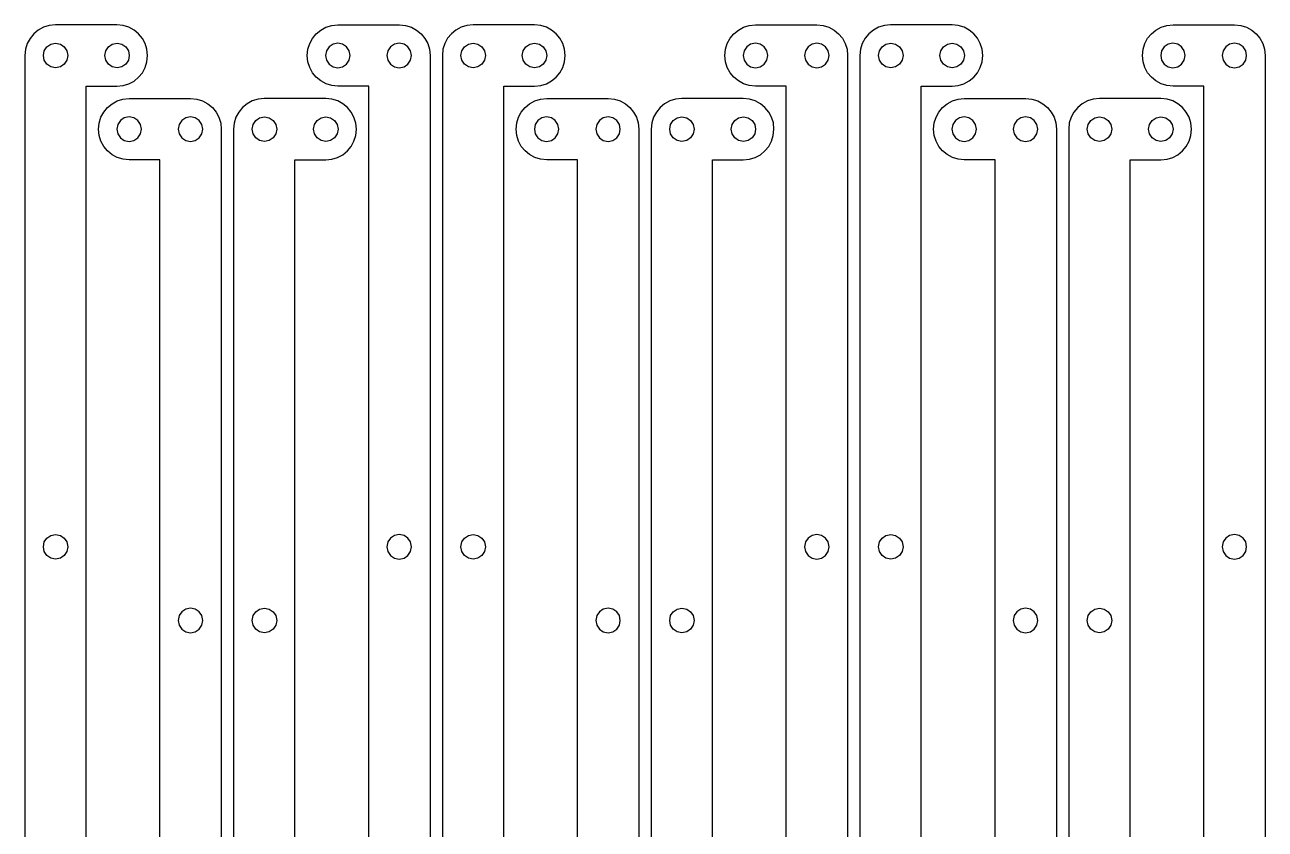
# Model space of a CAD drawing. Extents: x -1 to 936, y 295 to 752.
# Drawn here: x 530.2 to 732.2, y 620.8 to 751.8 of the extents above; entities that cross this region are included whole.
import ezdxf

# ---------------------------------------------------------------- set-up
doc = ezdxf.new("R2010")
doc.units = 0

msp = doc.modelspace()

# ---------------------------------------------------------------- linework, layer by layer
for p, q in [((533.209156, 751.441281), (532.359684, 750.98134)), ((534.148863, 751.73177), (533.209156, 751.441281)), ((535.159, 751.833), (534.148863, 751.73177)), ((545.159, 751.833), (535.159, 751.833)), ((546.169137, 751.73177), (545.159, 751.833)), ((547.108844, 751.441281), (546.169137, 751.73177)), ((547.958316, 750.98134), (547.108844, 751.441281)), ((578.358684, 750.981393), (579.208156, 751.441297)), ((579.208156, 751.441297), (580.147863, 751.731771)), ((580.147863, 751.731771), (581.158, 751.833)), ((581.158, 751.833), (591.158, 751.833)), ((591.158, 751.833), (592.168137, 751.73177)), ((592.168137, 751.73177), (593.107844, 751.441281)), ((593.107844, 751.441281), (593.957316, 750.98134)), ((601.208156, 751.444141), (600.358684, 750.984076)), ((602.147863, 751.734729), (601.208156, 751.444141)), ((603.158, 751.836), (602.147863, 751.734729)), ((613.158, 751.836), (603.158, 751.836)), ((614.168137, 751.73477), (613.158, 751.836)), ((615.107844, 751.444281), (614.168137, 751.73477)), ((615.957316, 750.98434), (615.107844, 751.444281)), ((646.357684, 750.98434), (647.207156, 751.444281)), ((647.207156, 751.444281), (648.146863, 751.73477)), ((648.146863, 751.73477), (649.157, 751.836)), ((649.157, 751.836), (659.157, 751.836)), ((659.157, 751.836), (660.167137, 751.73477)), ((660.167137, 751.73477), (661.106844, 751.444281)), ((661.106844, 751.444281), (661.956316, 750.98434)), ((669.207156, 751.444281), (668.357684, 750.98434)), ((670.146863, 751.73477), (669.207156, 751.444281)), ((671.157, 751.836), (670.146863, 751.73477)), ((681.157, 751.836), (671.157, 751.836)), ((682.167137, 751.73477), (681.157, 751.836)), ((683.106844, 751.444281), (682.167137, 751.73477)), ((683.956316, 750.98434), (683.106844, 751.444281)), ((714.356684, 750.984393), (715.206156, 751.444297)), ((715.206156, 751.444297), (716.145863, 751.734771)), ((716.145863, 751.734771), (717.156, 751.836)), ((717.156, 751.836), (727.156, 751.836)), ((727.156, 751.836), (728.166137, 751.73477)), ((728.166137, 751.73477), (729.105844, 751.444281)), ((729.105844, 751.444281), (729.955316, 750.98434)), ((531.01066, 749.632316), (530.550719, 748.782844)), ((531.62025, 750.37175), (531.01066, 749.632316)), ((532.359684, 750.98134), (531.62025, 750.37175)), ((548.69775, 750.37175), (547.958316, 750.98134)), ((549.30734, 749.632316), (548.69775, 750.37175)), ((549.767281, 748.782844), (549.30734, 749.632316)), ((576.549719, 748.783266), (577.00966, 749.632561)), ((577.00966, 749.632561), (577.61925, 750.371875)), ((577.61925, 750.371875), (578.358684, 750.981393)), ((593.957316, 750.98134), (594.69675, 750.37175)), ((594.69675, 750.37175), (595.30634, 749.632316)), ((595.30634, 749.632316), (595.766281, 748.782844)), ((599.00966, 749.634877), (598.549719, 748.785422)), ((599.61925, 750.374375), (599.00966, 749.634877)), ((600.358684, 750.984076), (599.61925, 750.374375)), ((616.69675, 750.37475), (615.957316, 750.98434)), ((617.30634, 749.635316), (616.69675, 750.37475)), ((617.766281, 748.785844), (617.30634, 749.635316)), ((644.548719, 748.785844), (645.00866, 749.635316)), ((645.00866, 749.635316), (645.61825, 750.37475)), ((645.61825, 750.37475), (646.357684, 750.98434)), ((661.956316, 750.98434), (662.69575, 750.37475)), ((662.69575, 750.37475), (663.30534, 749.635316)), ((663.30534, 749.635316), (663.765281, 748.785844)), ((667.00866, 749.635316), (666.548719, 748.785844)), ((667.61825, 750.37475), (667.00866, 749.635316)), ((668.357684, 750.98434), (667.61825, 750.37475)), ((684.69575, 750.37475), (683.956316, 750.98434)), ((685.30534, 749.635316), (684.69575, 750.37475)), ((685.765281, 748.785844), (685.30534, 749.635316)), ((712.547719, 748.786266), (713.00766, 749.635561)), ((713.00766, 749.635561), (713.61725, 750.374875)), ((713.61725, 750.374875), (714.356684, 750.984393)), ((729.955316, 750.98434), (730.69475, 750.37475)), ((730.69475, 750.37475), (731.30434, 749.635316)), ((731.30434, 749.635316), (731.764281, 748.785844)), ((530.26023, 747.843137), (530.159, 746.833)), ((530.550719, 748.782844), (530.26023, 747.843137)), ((533.177, 746.833), (533.33425, 747.61125)), ((533.33425, 747.61125), (533.763, 748.247)), ((533.763, 748.247), (534.39875, 748.67575)), ((534.39875, 748.67575), (535.177, 748.833)), ((535.177, 748.833), (535.955672, 748.675891)), ((535.955672, 748.675891), (536.591375, 748.247375)), ((536.591375, 748.247375), (537.019891, 747.611672)), ((537.019891, 747.611672), (537.177, 746.833)), ((543.178, 746.833), (543.335109, 747.61125)), ((543.335109, 747.61125), (543.763625, 748.247)), ((543.763625, 748.247), (544.399328, 748.67575)), ((544.399328, 748.67575), (545.178, 748.833)), ((545.178, 748.833), (545.956094, 748.675891)), ((545.956094, 748.675891), (546.5915, 748.247375)), ((546.5915, 748.247375), (547.019906, 747.611672)), ((547.019906, 747.611672), (547.177, 746.833)), ((550.05777, 747.843137), (549.767281, 748.782844)), ((550.159, 746.833), (550.05777, 747.843137)), ((576.158, 746.834), (576.25923, 747.843807)), ((576.25923, 747.843807), (576.549719, 748.783266)), ((579.297109, 747.61225), (579.14, 746.834)), ((579.725625, 748.248), (579.297109, 747.61225)), ((580.361328, 748.67675), (579.725625, 748.248)), ((581.14, 748.834), (580.361328, 748.67675)), ((581.91825, 748.676328), (581.14, 748.834)), ((582.554, 748.247625), (581.91825, 748.676328)), ((582.98275, 747.612109), (582.554, 748.247625)), ((583.14, 746.834), (582.98275, 747.612109)), ((589.29725, 747.612094), (589.14, 746.834)), ((589.726, 748.2475), (589.29725, 747.612094)), ((590.36175, 748.675906), (589.726, 748.2475)), ((591.14, 748.833), (590.36175, 748.675906)), ((591.918672, 748.675906), (591.14, 748.833)), ((592.554375, 748.2475), (591.918672, 748.675906)), ((592.982891, 747.612094), (592.554375, 748.2475)), ((593.14, 746.834), (592.982891, 747.612094)), ((595.766281, 748.782844), (596.05677, 747.843137)), ((596.05677, 747.843137), (596.158, 746.833)), ((598.25923, 747.84585), (598.158, 746.836)), ((598.549719, 748.785422), (598.25923, 747.84585)), ((601.176, 746.836), (601.33325, 747.614094)), ((601.33325, 747.614094), (601.762, 748.2495)), ((601.762, 748.2495), (602.39775, 748.677906)), ((602.39775, 748.677906), (603.176, 748.835)), ((603.176, 748.835), (603.954672, 748.678047)), ((603.954672, 748.678047), (604.590375, 748.249875)), ((604.590375, 748.249875), (605.018891, 747.614516)), ((605.018891, 747.614516), (605.176, 746.836)), ((611.177, 746.836), (611.334109, 747.614109)), ((611.334109, 747.614109), (611.762625, 748.249625)), ((611.762625, 748.249625), (612.398328, 748.678328)), ((612.398328, 748.678328), (613.177, 748.836)), ((613.177, 748.836), (613.955094, 748.678891)), ((613.955094, 748.678891), (614.5905, 748.250375)), ((614.5905, 748.250375), (615.018906, 747.614672)), ((615.018906, 747.614672), (615.176, 746.836)), ((618.05677, 747.846137), (617.766281, 748.785844)), ((618.158, 746.836), (618.05677, 747.846137)), ((644.157, 746.836), (644.25823, 747.846137)), ((644.25823, 747.846137), (644.548719, 748.785844)), ((647.296109, 747.614672), (647.139, 746.836)), ((647.724625, 748.250375), (647.296109, 747.614672)), ((648.360328, 748.678891), (647.724625, 748.250375)), ((649.139, 748.836), (648.360328, 748.678891)), ((649.91725, 748.678891), (649.139, 748.836)), ((650.553, 748.250375), (649.91725, 748.678891)), ((650.98175, 747.614672), (650.553, 748.250375)), ((651.139, 746.836), (650.98175, 747.614672)), ((657.29625, 747.614672), (657.139, 746.836)), ((657.725, 748.250375), (657.29625, 747.614672)), ((658.36075, 748.678891), (657.725, 748.250375)), ((659.139, 748.836), (658.36075, 748.678891)), ((659.917672, 748.678469), (659.139, 748.836)), ((660.553375, 748.25), (659.917672, 748.678469)), ((660.981891, 747.614531), (660.553375, 748.25)), ((661.139, 746.836), (660.981891, 747.614531)), ((663.765281, 748.785844), (664.05577, 747.846137)), ((664.05577, 747.846137), (664.157, 746.836)), ((666.25823, 747.846137), (666.157, 746.836)), ((666.548719, 748.785844), (666.25823, 747.846137)), ((669.175, 746.836), (669.33225, 747.614094)), ((669.33225, 747.614094), (669.761, 748.2495)), ((669.761, 748.2495), (670.39675, 748.677906)), ((670.39675, 748.677906), (671.175, 748.835)), ((671.175, 748.835), (671.95325, 748.678047)), ((671.95325, 748.678047), (672.589, 748.249875)), ((672.589, 748.249875), (673.01775, 747.614516)), ((673.01775, 747.614516), (673.175, 746.836)), ((679.176, 746.836), (679.333094, 747.61425)), ((679.333094, 747.61425), (679.7615, 748.25)), ((679.7615, 748.25), (680.396906, 748.67875)), ((680.396906, 748.67875), (681.175, 748.836)), ((681.175, 748.836), (681.953672, 748.678891)), ((681.953672, 748.678891), (682.589375, 748.250375)), ((682.589375, 748.250375), (683.017891, 747.614672)), ((683.017891, 747.614672), (683.175, 746.836)), ((686.05577, 747.846137), (685.765281, 748.785844)), ((686.157, 746.836), (686.05577, 747.846137)), ((712.156, 746.837), (712.25723, 747.846807)), ((712.25723, 747.846807), (712.547719, 748.786266)), ((715.295109, 747.61525), (715.138, 746.837)), ((715.723625, 748.251), (715.295109, 747.61525)), ((716.359328, 748.67975), (715.723625, 748.251)), ((717.138, 748.837), (716.359328, 748.67975)), ((717.91625, 748.679328), (717.138, 748.837)), ((718.552, 748.250625), (717.91625, 748.679328)), ((718.98075, 747.615109), (718.552, 748.250625)), ((719.138, 746.837), (718.98075, 747.615109)), ((725.29525, 747.615094), (725.138, 746.837)), ((725.724, 748.2505), (725.29525, 747.615094)), ((726.35975, 748.678906), (725.724, 748.2505)), ((727.138, 748.836), (726.35975, 748.678906)), ((727.91625, 748.678906), (727.138, 748.836)), ((728.552, 748.2505), (727.91625, 748.678906)), ((728.98075, 747.615094), (728.552, 748.2505)), ((729.138, 746.837), (728.98075, 747.615094)), ((731.764281, 748.785844), (732.05477, 747.846137)), ((732.05477, 747.846137), (732.156, 746.836)), ((530.159, 746.833), (530.159, 506.833)), ((533.33425, 746.05475), (533.177, 746.833)), ((533.763, 745.419), (533.33425, 746.05475)), ((534.39875, 744.99025), (533.763, 745.419)), ((536.591375, 745.418625), (535.955672, 744.990109)), ((537.019891, 746.054328), (536.591375, 745.418625)), ((537.177, 746.833), (537.019891, 746.054328)), ((543.334687, 746.05475), (543.178, 746.833)), ((543.76325, 745.419), (543.334687, 746.05475)), ((544.399188, 744.99025), (543.76325, 745.419)), ((546.5915, 745.418625), (545.956094, 744.990109)), ((547.019906, 746.054328), (546.5915, 745.418625)), ((547.177, 746.833), (547.019906, 746.054328)), ((549.766281, 744.881156), (550.05677, 745.820863)), ((550.05677, 745.820863), (550.158, 746.831)), ((550.158, 746.831), (550.159, 746.833)), ((576.159, 746.833), (576.158, 746.834)), ((576.260518, 745.823193), (576.159, 746.833)), ((576.551141, 744.883734), (576.260518, 745.823193)), ((579.14, 746.834), (579.297109, 746.055328)), ((579.297109, 746.055328), (579.725625, 745.419625)), ((579.725625, 745.419625), (580.361328, 744.991109)), ((581.91825, 744.991109), (582.554, 745.419625)), ((582.554, 745.419625), (582.98275, 746.055328)), ((582.98275, 746.055328), (583.14, 746.834)), ((589.14, 746.834), (589.29725, 746.055172)), ((589.29725, 746.055172), (589.726, 745.419125)), ((589.726, 745.419125), (590.36175, 744.990266)), ((591.918672, 744.990266), (592.554375, 745.419125)), ((592.554375, 745.419125), (592.982891, 746.055172)), ((592.982891, 746.055172), (593.14, 746.834)), ((596.158, 746.833), (596.158, 506.834)), ((598.158, 746.836), (598.158, 506.836)), ((601.33325, 746.057328), (601.176, 746.836)), ((601.762, 745.421625), (601.33325, 746.057328)), ((602.39775, 744.993109), (601.762, 745.421625)), ((604.590375, 745.42125), (603.954672, 744.992687)), ((605.018891, 746.057187), (604.590375, 745.42125)), ((605.176, 746.836), (605.018891, 746.057187)), ((611.333687, 746.057328), (611.177, 746.836)), ((611.76225, 745.421625), (611.333687, 746.057328)), ((612.398188, 744.993109), (611.76225, 745.421625)), ((614.5905, 745.421625), (613.955094, 744.993109)), ((615.018906, 746.057328), (614.5905, 745.421625)), ((615.176, 746.836), (615.018906, 746.057328)), ((617.765281, 744.883312), (618.05577, 745.822906)), ((618.05577, 745.822906), (618.157, 746.833)), ((618.157, 746.833), (618.158, 746.836)), ((644.159, 746.836), (644.157, 746.836)), ((644.260188, 745.825863), (644.159, 746.836)), ((644.550563, 744.886156), (644.260188, 745.825863)), ((647.139, 746.836), (647.296109, 746.057328)), ((647.296109, 746.057328), (647.724625, 745.421625)), ((647.724625, 745.421625), (648.360328, 744.993109)), ((649.91725, 744.99325), (650.553, 745.422)), ((650.553, 745.422), (650.98175, 746.05775)), ((650.98175, 746.05775), (651.139, 746.836)), ((657.139, 746.836), (657.29625, 746.057328)), ((657.29625, 746.057328), (657.725, 745.421625)), ((657.725, 745.421625), (658.36075, 744.993109)), ((659.917672, 744.99325), (660.553375, 745.422)), ((660.553375, 745.422), (660.981891, 746.05775)), ((660.981891, 746.05775), (661.139, 746.836)), ((664.157, 746.836), (664.157, 506.836)), ((666.157, 746.836), (666.157, 506.836)), ((669.332109, 746.05775), (669.175, 746.836)), ((669.760625, 745.422), (669.332109, 746.05775)), ((670.396328, 744.99325), (669.760625, 745.422)), ((672.589375, 745.421625), (671.953672, 744.993109)), ((673.017891, 746.057328), (672.589375, 745.421625)), ((673.175, 746.836), (673.017891, 746.057328)), ((679.332672, 746.05775), (679.176, 746.836)), ((679.761125, 745.422), (679.332672, 746.05775)), ((680.396766, 744.99325), (679.761125, 745.422)), ((682.589375, 745.421625), (681.953672, 744.993109)), ((683.017891, 746.057328), (682.589375, 745.421625)), ((683.175, 746.836), (683.017891, 746.057328)), ((685.763859, 744.884156), (686.054482, 745.823863)), ((686.054482, 745.823863), (686.156, 746.834)), ((686.156, 746.834), (686.157, 746.836)), ((712.157, 746.836), (712.156, 746.837)), ((712.258518, 745.82615), (712.157, 746.836)), ((712.549141, 744.886578), (712.258518, 745.82615)), ((715.138, 746.837), (715.295109, 746.058328)), ((715.295109, 746.058328), (715.723625, 745.422625)), ((715.723625, 745.422625), (716.359328, 744.994109)), ((717.91625, 744.994109), (718.552, 745.422625)), ((718.552, 745.422625), (718.98075, 746.058328)), ((718.98075, 746.058328), (719.138, 746.837)), ((725.138, 746.837), (725.295109, 746.058172)), ((725.295109, 746.058172), (725.723625, 745.422125)), ((725.723625, 745.422125), (726.359328, 744.993266)), ((727.916672, 744.993266), (728.552375, 745.422125)), ((728.552375, 745.422125), (728.980891, 746.058172)), ((728.980891, 746.058172), (729.138, 746.837)), ((732.156, 746.836), (732.156, 506.837)), ((535.177, 744.833), (534.39875, 744.99025)), ((535.955672, 744.990109), (535.177, 744.833)), ((545.178, 744.833), (544.399188, 744.99025)), ((545.956094, 744.990109), (545.178, 744.833)), ((548.69675, 743.29225), (549.30634, 744.031684)), ((549.30634, 744.031684), (549.766281, 744.881156)), ((577.0111, 744.034439), (576.551141, 744.883734)), ((577.620625, 743.295125), (577.0111, 744.034439)), ((580.361328, 744.991109), (581.14, 744.834)), ((581.14, 744.834), (581.91825, 744.991109)), ((590.36175, 744.990266), (591.14, 744.833)), ((591.14, 744.833), (591.918672, 744.990266)), ((603.176, 744.836), (602.39775, 744.993109)), ((603.954672, 744.992687), (603.176, 744.836)), ((613.177, 744.836), (612.398188, 744.993109)), ((613.955094, 744.993109), (613.177, 744.836)), ((616.69575, 743.29475), (617.30534, 744.034)), ((617.30534, 744.034), (617.765281, 744.883312)), ((645.010344, 744.036684), (644.550563, 744.886156)), ((645.61975, 743.29725), (645.010344, 744.036684)), ((648.360328, 744.993109), (649.139, 744.836)), ((649.139, 744.836), (649.91725, 744.99325)), ((658.36075, 744.993109), (659.139, 744.836)), ((659.139, 744.836), (659.917672, 744.99325)), ((671.175, 744.836), (670.396328, 744.99325)), ((671.953672, 744.993109), (671.175, 744.836)), ((681.175, 744.836), (680.396766, 744.99325)), ((681.953672, 744.993109), (681.175, 744.836)), ((684.694375, 743.29525), (685.3039, 744.034684)), ((685.3039, 744.034684), (685.763859, 744.884156)), ((713.0091, 744.037123), (712.549141, 744.886578)), ((713.618625, 743.297625), (713.0091, 744.037123)), ((716.359328, 744.994109), (717.138, 744.837)), ((717.138, 744.837), (717.91625, 744.994109)), ((726.359328, 744.993266), (727.138, 744.836)), ((727.138, 744.836), (727.916672, 744.993266)), ((540.158, 511.831), (540.158, 741.831)), ((540.158, 741.831), (545.158, 741.831)), ((545.158, 741.831), (546.168137, 741.93223)), ((546.168137, 741.93223), (547.107844, 742.222719)), ((547.107844, 742.222719), (547.957316, 742.68266)), ((547.957316, 742.68266), (548.69675, 743.29225)), ((578.359947, 742.685607), (577.620625, 743.295125)), ((579.209297, 742.225703), (578.359947, 742.685607)), ((580.148904, 741.935229), (579.209297, 742.225703)), ((581.159, 741.834), (580.148904, 741.935229)), ((586.159, 741.834), (581.159, 741.834)), ((586.159, 511.834), (586.159, 741.834)), ((608.157, 511.834), (608.157, 741.834)), ((608.157, 741.834), (613.157, 741.834)), ((613.157, 741.834), (614.167137, 741.935187)), ((614.167137, 741.935187), (615.106844, 742.225563)), ((615.106844, 742.225563), (615.956316, 742.685344)), ((615.956316, 742.685344), (616.69575, 743.29475)), ((646.359, 742.68766), (645.61975, 743.29725)), ((647.208312, 742.227719), (646.359, 742.68766)), ((648.147906, 741.93723), (647.208312, 742.227719)), ((649.158, 741.836), (648.147906, 741.93723)), ((654.158, 741.836), (649.158, 741.836)), ((654.158, 511.837), (654.158, 741.836)), ((676.156, 511.834), (676.156, 741.834)), ((676.156, 741.834), (681.156, 741.834)), ((681.156, 741.834), (682.166096, 741.93523)), ((682.166096, 741.93523), (683.105703, 742.225719)), ((683.105703, 742.225719), (683.955053, 742.68566)), ((683.955053, 742.68566), (684.694375, 743.29525)), ((714.357947, 742.687924), (713.618625, 743.297625)), ((715.207297, 742.227859), (714.357947, 742.687924)), ((716.146904, 741.937271), (715.207297, 742.227859)), ((717.157, 741.836), (716.146904, 741.937271)), ((722.157, 741.836), (717.157, 741.836)), ((722.157, 511.837), (722.157, 741.836)), ((544.359684, 738.981832), (545.209156, 739.441719)), ((545.209156, 739.441719), (546.148863, 739.732059)), ((546.148863, 739.732059), (547.159, 739.833)), ((547.159, 739.833), (557.159, 739.833)), ((557.159, 739.833), (558.169137, 739.73177)), ((558.169137, 739.73177), (559.108844, 739.441281)), ((559.108844, 739.441281), (559.958316, 738.98134)), ((567.209156, 739.441281), (566.359684, 738.98134)), ((568.148863, 739.73177), (567.209156, 739.441281)), ((569.159, 739.833), (568.148863, 739.73177)), ((579.159, 739.833), (569.159, 739.833)), ((580.169137, 739.732059), (579.159, 739.833)), ((581.108844, 739.441719), (580.169137, 739.732059)), ((581.958316, 738.981832), (581.108844, 739.441719)), ((612.358684, 738.98434), (613.208156, 739.444281)), ((613.208156, 739.444281), (614.147863, 739.73477)), ((614.147863, 739.73477), (615.158, 739.836)), ((615.158, 739.836), (625.158, 739.836)), ((625.158, 739.836), (626.168137, 739.73477)), ((626.168137, 739.73477), (627.107844, 739.444281)), ((627.107844, 739.444281), (627.957316, 738.98434)), ((635.208156, 739.444281), (634.358684, 738.98434)), ((636.147863, 739.73477), (635.208156, 739.444281)), ((637.158, 739.836), (636.147863, 739.73477)), ((647.158, 739.836), (637.158, 739.836)), ((648.168137, 739.73477), (647.158, 739.836)), ((649.107844, 739.444281), (648.168137, 739.73477)), ((649.957316, 738.98434), (649.107844, 739.444281)), ((680.357684, 738.984393), (681.207156, 739.444297)), ((681.207156, 739.444297), (682.146863, 739.734771)), ((682.146863, 739.734771), (683.157, 739.836)), ((683.157, 739.836), (693.157, 739.836)), ((693.157, 739.836), (694.167137, 739.73477)), ((694.167137, 739.73477), (695.106844, 739.444281)), ((695.106844, 739.444281), (695.956316, 738.98434)), ((703.207156, 739.444281), (702.357684, 738.98434)), ((704.146863, 739.73477), (703.207156, 739.444281)), ((705.157, 739.836), (704.146863, 739.73477)), ((715.157, 739.836), (705.157, 739.836)), ((716.167137, 739.734771), (715.157, 739.836)), ((717.106844, 739.444297), (716.167137, 739.734771)), ((717.956316, 738.984393), (717.106844, 739.444297)), ((542.550719, 736.783406), (543.01066, 737.632824)), ((543.01066, 737.632824), (543.62025, 738.37225)), ((543.62025, 738.37225), (544.359684, 738.981832)), ((559.958316, 738.98134), (560.69775, 738.37175)), ((560.69775, 738.37175), (561.30734, 737.632316)), ((561.30734, 737.632316), (561.767281, 736.782844)), ((565.01066, 737.632316), (564.550719, 736.782844)), ((565.62025, 738.37175), (565.01066, 737.632316)), ((566.359684, 738.98134), (565.62025, 738.37175)), ((582.69775, 738.37225), (581.958316, 738.981832)), ((583.30734, 737.632824), (582.69775, 738.37225)), ((583.767281, 736.783406), (583.30734, 737.632824)), ((610.549719, 736.785844), (611.00966, 737.635316)), ((611.00966, 737.635316), (611.61925, 738.37475)), ((611.61925, 738.37475), (612.358684, 738.98434)), ((627.957316, 738.98434), (628.69675, 738.37475)), ((628.69675, 738.37475), (629.30634, 737.635316)), ((629.30634, 737.635316), (629.766281, 736.785844)), ((633.00966, 737.635316), (632.549719, 736.785844)), ((633.61925, 738.37475), (633.00966, 737.635316)), ((634.358684, 738.98434), (633.61925, 738.37475)), ((650.69675, 738.37475), (649.957316, 738.98434)), ((651.30634, 737.635316), (650.69675, 738.37475)), ((651.766281, 736.785844), (651.30634, 737.635316)), ((678.548719, 736.786266), (679.00866, 737.635561)), ((679.00866, 737.635561), (679.61825, 738.374875)), ((679.61825, 738.374875), (680.357684, 738.984393)), ((695.956316, 738.98434), (696.69575, 738.37475)), ((696.69575, 738.37475), (697.30534, 737.635316)), ((697.30534, 737.635316), (697.765281, 736.785844)), ((701.00866, 737.635316), (700.548719, 736.785844)), ((701.61825, 738.37475), (701.00866, 737.635316)), ((702.357684, 738.98434), (701.61825, 738.37475)), ((718.69575, 738.374875), (717.956316, 738.984393)), ((719.30534, 737.635561), (718.69575, 738.374875)), ((719.765281, 736.786266), (719.30534, 737.635561)), ((542.159, 734.834), (542.26023, 735.843848)), ((542.26023, 735.843848), (542.550719, 736.783406)), ((545.298109, 735.61225), (545.141, 734.834)), ((545.726625, 736.248), (545.298109, 735.61225)), ((546.362328, 736.67675), (545.726625, 736.248)), ((547.141, 736.834), (546.362328, 736.67675)), ((547.91925, 736.676328), (547.141, 736.834)), ((548.555, 736.247625), (547.91925, 736.676328)), ((548.98375, 735.612109), (548.555, 736.247625)), ((549.141, 734.834), (548.98375, 735.612109)), ((555.29825, 735.612094), (555.141, 734.834)), ((555.727, 736.2475), (555.29825, 735.612094)), ((556.36275, 736.675906), (555.727, 736.2475)), ((557.141, 736.833), (556.36275, 736.675906)), ((557.91925, 736.675906), (557.141, 736.833)), ((558.555, 736.2475), (557.91925, 736.675906)), ((558.98375, 735.612094), (558.555, 736.2475)), ((559.141, 734.834), (558.98375, 735.612094)), ((561.767281, 736.782844), (562.05777, 735.843137)), ((562.05777, 735.843137), (562.159, 734.833)), ((564.26023, 735.843137), (564.159, 734.833)), ((564.550719, 736.782844), (564.26023, 735.843137)), ((567.177, 734.834), (567.33425, 735.612094)), ((567.33425, 735.612094), (567.763, 736.2475)), ((567.763, 736.2475), (568.39875, 736.675906)), ((568.39875, 736.675906), (569.177, 736.833)), ((569.177, 736.833), (569.95525, 736.675906)), ((569.95525, 736.675906), (570.591, 736.2475)), ((570.591, 736.2475), (571.01975, 735.612094)), ((571.01975, 735.612094), (571.177, 734.834)), ((577.178, 734.834), (577.335109, 735.612094)), ((577.335109, 735.612094), (577.763625, 736.2475)), ((577.763625, 736.2475), (578.399328, 736.675906)), ((578.399328, 736.675906), (579.178, 736.833)), ((579.178, 736.833), (579.956094, 736.675906)), ((579.956094, 736.675906), (580.5915, 736.2475)), ((580.5915, 736.2475), (581.019906, 735.612094)), ((581.019906, 735.612094), (581.177, 734.834)), ((584.05777, 735.843848), (583.767281, 736.783406)), ((584.159, 734.834), (584.05777, 735.843848)), ((610.158, 734.836), (610.25923, 735.846137)), ((610.25923, 735.846137), (610.549719, 736.785844)), ((613.297109, 735.614672), (613.14, 734.836)), ((613.725625, 736.250375), (613.297109, 735.614672)), ((614.361328, 736.678891), (613.725625, 736.250375)), ((615.14, 736.836), (614.361328, 736.678891)), ((615.91825, 736.678891), (615.14, 736.836)), ((616.554, 736.250375), (615.91825, 736.678891)), ((616.98275, 735.614672), (616.554, 736.250375)), ((617.14, 734.836), (616.98275, 735.614672)), ((623.29725, 735.614672), (623.14, 734.836)), ((623.726, 736.250375), (623.29725, 735.614672)), ((624.36175, 736.678891), (623.726, 736.250375)), ((625.14, 736.836), (624.36175, 736.678891)), ((625.91825, 736.678891), (625.14, 736.836)), ((626.554, 736.250375), (625.91825, 736.678891)), ((626.98275, 735.614672), (626.554, 736.250375)), ((627.14, 734.836), (626.98275, 735.614672)), ((629.766281, 736.785844), (630.05677, 735.846137)), ((630.05677, 735.846137), (630.158, 734.836)), ((632.25923, 735.846137), (632.158, 734.836)), ((632.549719, 736.785844), (632.25923, 735.846137)), ((635.176, 734.836), (635.33325, 735.614672)), ((635.33325, 735.614672), (635.762, 736.250375)), ((635.762, 736.250375), (636.39775, 736.678891)), ((636.39775, 736.678891), (637.176, 736.836)), ((637.176, 736.836), (637.954672, 736.678891)), ((637.954672, 736.678891), (638.590375, 736.250375)), ((638.590375, 736.250375), (639.018891, 735.614672)), ((639.018891, 735.614672), (639.176, 734.836)), ((645.177, 734.836), (645.334109, 735.614672)), ((645.334109, 735.614672), (645.762625, 736.250375)), ((645.762625, 736.250375), (646.398328, 736.678891)), ((646.398328, 736.678891), (647.177, 736.836)), ((647.177, 736.836), (647.955094, 736.678891)), ((647.955094, 736.678891), (648.5905, 736.250375)), ((648.5905, 736.250375), (649.018906, 735.614672)), ((649.018906, 735.614672), (649.176, 734.836)), ((652.05677, 735.846137), (651.766281, 736.785844)), ((652.158, 734.836), (652.05677, 735.846137)), ((678.157, 734.837), (678.25823, 735.846807)), ((678.25823, 735.846807), (678.548719, 736.786266)), ((681.296094, 735.61525), (681.139, 734.837)), ((681.7245, 736.251), (681.296094, 735.61525)), ((682.359906, 736.67975), (681.7245, 736.251)), ((683.138, 736.837), (682.359906, 736.67975)), ((683.916672, 736.679328), (683.138, 736.837)), ((684.552375, 736.250625), (683.916672, 736.679328)), ((684.980891, 735.615109), (684.552375, 736.250625)), ((685.138, 734.837), (684.980891, 735.615109)), ((691.29625, 735.615094), (691.139, 734.837)), ((691.725, 736.2505), (691.29625, 735.615094)), ((692.36075, 736.678906), (691.725, 736.2505)), ((693.139, 736.836), (692.36075, 736.678906)), ((693.91725, 736.678906), (693.139, 736.836)), ((694.553, 736.2505), (693.91725, 736.678906)), ((694.98175, 735.615094), (694.553, 736.2505)), ((695.139, 734.837), (694.98175, 735.615094)), ((697.765281, 736.785844), (698.05577, 735.846137)), ((698.05577, 735.846137), (698.157, 734.836)), ((700.25823, 735.846137), (700.157, 734.836)), ((700.548719, 736.785844), (700.25823, 735.846137)), ((703.175, 734.837), (703.33225, 735.615094)), ((703.33225, 735.615094), (703.761, 736.2505)), ((703.761, 736.2505), (704.39675, 736.678906)), ((704.39675, 736.678906), (705.175, 736.836)), ((705.175, 736.836), (705.95325, 736.678906)), ((705.95325, 736.678906), (706.589, 736.2505)), ((706.589, 736.2505), (707.01775, 735.615094)), ((707.01775, 735.615094), (707.175, 734.837)), ((713.175, 734.837), (713.33225, 735.615094)), ((713.33225, 735.615094), (713.761, 736.2505)), ((713.761, 736.2505), (714.39675, 736.678906)), ((714.39675, 736.678906), (715.175, 736.836)), ((715.175, 736.836), (715.953672, 736.678906)), ((715.953672, 736.678906), (716.589375, 736.2505)), ((716.589375, 736.2505), (717.017891, 735.615094)), ((717.017891, 735.615094), (717.175, 734.837)), ((720.05577, 735.846807), (719.765281, 736.786266)), ((720.157, 734.837), (720.05577, 735.846807)), ((542.16, 734.834), (542.159, 734.834)), ((542.261518, 733.823863), (542.16, 734.834)), ((542.552141, 732.884156), (542.261518, 733.823863)), ((545.141, 734.834), (545.298109, 734.055328)), ((545.298109, 734.055328), (545.726625, 733.419625)), ((545.726625, 733.419625), (546.362328, 732.991109)), ((547.91925, 732.991109), (548.555, 733.419625)), ((548.555, 733.419625), (548.98375, 734.055328)), ((548.98375, 734.055328), (549.141, 734.834)), ((555.141, 734.834), (555.298109, 734.055172)), ((555.298109, 734.055172), (555.726625, 733.419125)), ((555.726625, 733.419125), (556.362328, 732.990266)), ((557.919672, 732.990266), (558.555375, 733.419125)), ((558.555375, 733.419125), (558.983891, 734.055172)), ((558.983891, 734.055172), (559.141, 734.834)), ((562.159, 734.833), (562.159, 494.834)), ((564.159, 734.833), (564.159, 494.834)), ((567.334109, 734.055172), (567.177, 734.834)), ((567.762625, 733.419125), (567.334109, 734.055172)), ((568.398328, 732.990266), (567.762625, 733.419125)), ((570.591375, 733.419125), (569.955672, 732.990266)), ((571.019891, 734.055172), (570.591375, 733.419125)), ((571.177, 734.834), (571.019891, 734.055172)), ((577.334687, 734.055328), (577.178, 734.834)), ((577.76325, 733.419625), (577.334687, 734.055328)), ((578.399188, 732.991109), (577.76325, 733.419625)), ((580.5915, 733.419625), (579.956094, 732.991109)), ((581.019906, 734.055328), (580.5915, 733.419625)), ((581.177, 734.834), (581.019906, 734.055328)), ((583.766281, 732.881156), (584.05677, 733.820863)), ((584.05677, 733.820863), (584.158, 734.831)), ((584.158, 734.831), (584.159, 734.834)), ((610.159, 734.836), (610.158, 734.836)), ((610.260518, 733.825863), (610.159, 734.836)), ((610.551141, 732.886156), (610.260518, 733.825863)), ((613.14, 734.836), (613.297109, 734.05775)), ((613.297109, 734.05775), (613.725625, 733.422)), ((613.725625, 733.422), (614.361328, 732.99325)), ((615.91825, 732.99325), (616.554, 733.422)), ((616.554, 733.422), (616.98275, 734.05775)), ((616.98275, 734.05775), (617.14, 734.836)), ((623.14, 734.836), (623.297109, 734.05775)), ((623.297109, 734.05775), (623.725625, 733.422)), ((623.725625, 733.422), (624.361328, 732.99325)), ((625.918672, 732.99325), (626.554375, 733.422)), ((626.554375, 733.422), (626.982891, 734.05775)), ((626.982891, 734.05775), (627.14, 734.836)), ((630.158, 734.836), (630.158, 494.836)), ((632.158, 734.836), (632.158, 494.836)), ((635.33325, 734.05775), (635.176, 734.836)), ((635.762, 733.422), (635.33325, 734.05775)), ((636.39775, 732.99325), (635.762, 733.422)), ((638.590375, 733.422), (637.954672, 732.99325)), ((639.018891, 734.05775), (638.590375, 733.422)), ((639.176, 734.836), (639.018891, 734.05775)), ((645.333687, 734.05775), (645.177, 734.836)), ((645.76225, 733.422), (645.333687, 734.05775)), ((646.398188, 732.99325), (645.76225, 733.422)), ((648.5905, 733.422), (647.955094, 732.99325)), ((649.018906, 734.05775), (648.5905, 733.422)), ((649.176, 734.836), (649.018906, 734.05775)), ((651.765281, 732.884156), (652.05577, 733.823863)), ((652.05577, 733.823863), (652.157, 734.834)), ((652.157, 734.834), (652.158, 734.836)), ((678.158, 734.836), (678.157, 734.837)), ((678.25923, 733.826193), (678.158, 734.836)), ((678.549719, 732.886734), (678.25923, 733.826193)), ((681.139, 734.837), (681.296094, 734.058328)), ((681.296094, 734.058328), (681.7245, 733.422625)), ((681.7245, 733.422625), (682.359906, 732.994109)), ((683.916812, 732.994109), (684.55275, 733.422625)), ((684.55275, 733.422625), (684.981313, 734.058328)), ((684.981313, 734.058328), (685.138, 734.837)), ((691.139, 734.837), (691.296109, 734.058172)), ((691.296109, 734.058172), (691.724625, 733.422125)), ((691.724625, 733.422125), (692.360328, 732.993266)), ((693.917672, 732.993266), (694.553375, 733.422125)), ((694.553375, 733.422125), (694.981891, 734.058172)), ((694.981891, 734.058172), (695.139, 734.837)), ((698.157, 734.836), (698.157, 494.837)), ((700.157, 734.836), (700.157, 494.837)), ((703.332109, 734.058172), (703.175, 734.837)), ((703.760625, 733.422125), (703.332109, 734.058172)), ((704.396328, 732.993266), (703.760625, 733.422125)), ((706.589375, 733.422125), (705.953672, 732.993266)), ((707.017891, 734.058172), (706.589375, 733.422125)), ((707.175, 734.837), (707.017891, 734.058172)), ((713.33225, 734.058328), (713.175, 734.837)), ((713.761, 733.422625), (713.33225, 734.058328)), ((714.39675, 732.994109), (713.761, 733.422625)), ((716.589375, 733.42225), (715.953672, 732.993687)), ((717.017891, 734.058187), (716.589375, 733.42225)), ((717.175, 734.837), (717.017891, 734.058187)), ((719.763859, 732.884156), (720.054482, 733.823863)), ((720.054482, 733.823863), (720.156, 734.834)), ((720.156, 734.834), (720.157, 734.837)), ((543.0121, 732.034684), (542.552141, 732.884156)), ((543.621625, 731.29525), (543.0121, 732.034684)), ((544.360947, 730.68566), (543.621625, 731.29525)), ((546.362328, 732.991109), (547.141, 732.834)), ((547.141, 732.834), (547.91925, 732.991109)), ((556.362328, 732.990266), (557.141, 732.833)), ((557.141, 732.833), (557.919672, 732.990266)), ((569.177, 732.833), (568.398328, 732.990266)), ((569.955672, 732.990266), (569.177, 732.833)), ((579.178, 732.834), (578.399188, 732.991109)), ((579.956094, 732.991109), (579.178, 732.834)), ((581.957316, 730.68266), (582.69675, 731.29225)), ((582.69675, 731.29225), (583.30634, 732.031684)), ((583.30634, 732.031684), (583.766281, 732.881156)), ((611.0111, 732.036684), (610.551141, 732.886156)), ((611.620625, 731.29725), (611.0111, 732.036684)), ((612.359947, 730.68766), (611.620625, 731.29725)), ((614.361328, 732.99325), (615.14, 732.836)), ((615.14, 732.836), (615.91825, 732.99325)), ((624.361328, 732.99325), (625.14, 732.836)), ((625.14, 732.836), (625.918672, 732.99325)), ((637.176, 732.836), (636.39775, 732.99325)), ((637.954672, 732.99325), (637.176, 732.836)), ((647.177, 732.836), (646.398188, 732.99325)), ((647.955094, 732.99325), (647.177, 732.836)), ((649.956316, 730.68566), (650.69575, 731.29525)), ((650.69575, 731.29525), (651.30534, 732.034684)), ((651.30534, 732.034684), (651.765281, 732.884156)), ((679.00966, 732.037439), (678.549719, 732.886734)), ((679.61925, 731.298125), (679.00966, 732.037439)), ((680.358684, 730.688607), (679.61925, 731.298125)), ((682.359906, 732.994109), (683.138, 732.837)), ((683.138, 732.837), (683.916812, 732.994109)), ((692.360328, 732.993266), (693.139, 732.836)), ((693.139, 732.836), (693.917672, 732.993266)), ((705.175, 732.836), (704.396328, 732.993266)), ((705.953672, 732.993266), (705.175, 732.836)), ((715.175, 732.837), (714.39675, 732.994109)), ((715.953672, 732.993687), (715.175, 732.837)), ((717.955053, 730.68566), (718.694375, 731.29525)), ((718.694375, 731.29525), (719.3039, 732.034684)), ((719.3039, 732.034684), (719.763859, 732.884156)), ((545.210297, 730.225719), (544.360947, 730.68566)), ((546.149904, 729.93523), (545.210297, 730.225719)), ((547.16, 729.834), (546.149904, 729.93523)), ((552.16, 729.834), (547.16, 729.834)), ((552.16, 499.834), (552.16, 729.834)), ((574.158, 499.832), (574.158, 729.831)), ((574.158, 729.831), (579.158, 729.831)), ((579.158, 729.831), (580.168137, 729.93223)), ((580.168137, 729.93223), (581.107844, 730.222719)), ((581.107844, 730.222719), (581.957316, 730.68266)), ((613.209297, 730.227719), (612.359947, 730.68766)), ((614.148904, 729.93723), (613.209297, 730.227719)), ((615.159, 729.836), (614.148904, 729.93723)), ((620.159, 729.836), (615.159, 729.836)), ((620.159, 499.837), (620.159, 729.836)), ((642.157, 499.834), (642.157, 729.834)), ((642.157, 729.834), (647.157, 729.834)), ((647.157, 729.834), (648.167137, 729.93523)), ((648.167137, 729.93523), (649.106844, 730.225719)), ((649.106844, 730.225719), (649.956316, 730.68566)), ((681.208156, 730.228703), (680.358684, 730.688607)), ((682.147863, 729.938229), (681.208156, 730.228703)), ((683.158, 729.837), (682.147863, 729.938229)), ((688.158, 729.837), (683.158, 729.837)), ((688.158, 499.837), (688.158, 729.837)), ((710.156, 499.835), (710.156, 729.834)), ((710.156, 729.834), (715.156, 729.834)), ((715.156, 729.834), (716.166096, 729.93523)), ((716.166096, 729.93523), (717.105703, 730.225719)), ((717.105703, 730.225719), (717.955053, 730.68566)), ((533.763, 668.247), (534.39875, 668.67575)), ((534.39875, 668.67575), (535.177, 668.833)), ((535.177, 668.833), (535.955672, 668.675891)), ((535.955672, 668.675891), (536.591375, 668.247375)), ((590.36175, 668.675891), (589.726, 668.247375)), ((591.14, 668.833), (590.36175, 668.675891)), ((591.918672, 668.675891), (591.14, 668.833)), ((592.554375, 668.247375), (591.918672, 668.675891)), ((601.762, 668.249625), (602.39775, 668.678328)), ((602.39775, 668.678328), (603.176, 668.836)), ((603.176, 668.836), (603.954672, 668.67875)), ((603.954672, 668.67875), (604.590375, 668.25)), ((658.36075, 668.678891), (657.725, 668.250375)), ((659.139, 668.836), (658.36075, 668.678891)), ((659.917672, 668.67875), (659.139, 668.836)), ((660.553375, 668.25), (659.917672, 668.67875)), ((669.761, 668.25), (670.39675, 668.67875)), ((670.39675, 668.67875), (671.175, 668.836)), ((671.175, 668.836), (671.95325, 668.678891)), ((671.95325, 668.678891), (672.589, 668.250375)), ((726.35975, 668.678891), (725.724, 668.250375)), ((727.138, 668.836), (726.35975, 668.678891)), ((727.91625, 668.678891), (727.138, 668.836)), ((728.552, 668.250375), (727.91625, 668.678891)), ((533.177, 666.833), (533.33425, 667.61125)), ((533.33425, 666.054328), (533.177, 666.833)), ((533.33425, 667.61125), (533.763, 668.247)), ((536.591375, 668.247375), (537.019891, 667.611672)), ((537.019891, 667.611672), (537.177, 666.833)), ((537.177, 666.833), (537.019891, 666.054328)), ((589.29725, 667.611672), (589.14, 666.833)), ((589.14, 666.833), (589.29725, 666.05475)), ((589.726, 668.247375), (589.29725, 667.611672)), ((592.982891, 667.611672), (592.554375, 668.247375)), ((593.14, 666.833), (592.982891, 667.611672)), ((592.982891, 666.05475), (593.14, 666.833)), ((601.176, 666.836), (601.33325, 667.614109)), ((601.33325, 666.057172), (601.176, 666.836)), ((601.33325, 667.614109), (601.762, 668.249625)), ((604.590375, 668.25), (605.018891, 667.61425)), ((605.018891, 667.61425), (605.176, 666.836)), ((605.176, 666.836), (605.018891, 666.057172)), ((657.29625, 667.614672), (657.139, 666.836)), ((657.139, 666.836), (657.29625, 666.057328)), ((657.725, 668.250375), (657.29625, 667.614672)), ((660.981891, 667.61425), (660.553375, 668.25)), ((661.139, 666.836), (660.981891, 667.61425)), ((660.981891, 666.05775), (661.139, 666.836)), ((669.175, 666.836), (669.33225, 667.61425)), ((669.332109, 666.057328), (669.175, 666.836)), ((669.33225, 667.61425), (669.761, 668.25)), ((672.589, 668.250375), (673.01775, 667.614672)), ((673.01775, 667.614672), (673.175, 666.836)), ((673.175, 666.836), (673.017891, 666.057328)), ((725.29525, 667.614672), (725.138, 666.836)), ((725.138, 666.836), (725.295109, 666.05775)), ((725.724, 668.250375), (725.29525, 667.614672)), ((728.98075, 667.614672), (728.552, 668.250375)), ((729.138, 666.836), (728.98075, 667.614672)), ((728.980891, 666.05775), (729.138, 666.836)), ((533.763, 665.418625), (533.33425, 666.054328)), ((534.39875, 664.990109), (533.763, 665.418625)), ((535.177, 664.833), (534.39875, 664.990109)), ((535.955672, 664.990109), (535.177, 664.833)), ((536.591375, 665.418625), (535.955672, 664.990109)), ((537.019891, 666.054328), (536.591375, 665.418625)), ((589.29725, 666.05475), (589.726, 665.419)), ((589.726, 665.419), (590.36175, 664.99025)), ((590.36175, 664.99025), (591.14, 664.833)), ((591.14, 664.833), (591.918672, 664.99025)), ((591.918672, 664.99025), (592.554375, 665.419)), ((592.554375, 665.419), (592.982891, 666.05475)), ((601.762, 665.421125), (601.33325, 666.057172)), ((602.39775, 664.992266), (601.762, 665.421125)), ((603.176, 664.835), (602.39775, 664.992266)), ((603.954672, 664.992266), (603.176, 664.835)), ((604.590375, 665.421125), (603.954672, 664.992266)), ((605.018891, 666.057172), (604.590375, 665.421125)), ((657.29625, 666.057328), (657.725, 665.421625)), ((657.725, 665.421625), (658.36075, 664.993109)), ((658.36075, 664.993109), (659.139, 664.836)), ((659.139, 664.836), (659.917672, 664.99325)), ((659.917672, 664.99325), (660.553375, 665.422)), ((660.553375, 665.422), (660.981891, 666.05775)), ((669.760625, 665.421625), (669.332109, 666.057328)), ((670.396328, 664.993109), (669.760625, 665.421625)), ((671.175, 664.836), (670.396328, 664.993109)), ((671.953672, 664.993109), (671.175, 664.836)), ((672.589375, 665.421625), (671.953672, 664.993109)), ((673.017891, 666.057328), (672.589375, 665.421625)), ((725.295109, 666.05775), (725.723625, 665.422)), ((725.723625, 665.422), (726.359328, 664.99325)), ((726.359328, 664.99325), (727.138, 664.836)), ((727.138, 664.836), (727.916672, 664.99325)), ((727.916672, 664.99325), (728.552375, 665.422)), ((728.552375, 665.422), (728.980891, 666.05775)), ((556.36275, 656.675891), (555.727, 656.247375)), ((557.141, 656.833), (556.36275, 656.675891)), ((557.91925, 656.675891), (557.141, 656.833)), ((558.555, 656.247375), (557.91925, 656.675891)), ((567.763, 656.247375), (568.39875, 656.675891)), ((568.39875, 656.675891), (569.177, 656.833)), ((569.177, 656.833), (569.95525, 656.675891)), ((569.95525, 656.675891), (570.591, 656.247375)), ((624.36175, 656.678891), (623.726, 656.250375)), ((625.14, 656.836), (624.36175, 656.678891)), ((625.91825, 656.678891), (625.14, 656.836)), ((626.554, 656.250375), (625.91825, 656.678891)), ((635.762, 656.250375), (636.39775, 656.678891)), ((636.39775, 656.678891), (637.176, 656.836)), ((637.176, 656.836), (637.954672, 656.678891)), ((637.954672, 656.678891), (638.590375, 656.250375)), ((692.36075, 656.678891), (691.725, 656.250375)), ((693.139, 656.836), (692.36075, 656.678891)), ((693.91725, 656.678891), (693.139, 656.836)), ((694.553, 656.250375), (693.91725, 656.678891)), ((703.761, 656.250375), (704.39675, 656.678891)), ((704.39675, 656.678891), (705.175, 656.836)), ((705.175, 656.836), (705.95325, 656.678891)), ((705.95325, 656.678891), (706.589, 656.250375)), ((555.29825, 655.611672), (555.141, 654.833)), ((555.141, 654.833), (555.298109, 654.05475)), ((555.727, 656.247375), (555.29825, 655.611672)), ((558.98375, 655.611672), (558.555, 656.247375)), ((559.141, 654.833), (558.98375, 655.611672)), ((558.983891, 654.05475), (559.141, 654.833)), ((567.177, 654.833), (567.33425, 655.611672)), ((567.334109, 654.05475), (567.177, 654.833)), ((567.33425, 655.611672), (567.763, 656.247375)), ((570.591, 656.247375), (571.01975, 655.611672)), ((571.01975, 655.611672), (571.177, 654.833)), ((571.177, 654.833), (571.019891, 654.05475)), ((623.29725, 655.614672), (623.14, 654.836)), ((623.14, 654.836), (623.297109, 654.05775)), ((623.726, 656.250375), (623.29725, 655.614672)), ((626.98275, 655.614672), (626.554, 656.250375)), ((627.14, 654.836), (626.98275, 655.614672)), ((626.982891, 654.05775), (627.14, 654.836)), ((635.176, 654.836), (635.33325, 655.614672)), ((635.33325, 654.05775), (635.176, 654.836)), ((635.33325, 655.614672), (635.762, 656.250375)), ((638.590375, 656.250375), (639.018891, 655.614672)), ((639.018891, 655.614672), (639.176, 654.836)), ((639.176, 654.836), (639.018891, 654.057328)), ((691.29625, 655.614672), (691.139, 654.836)), ((691.139, 654.836), (691.296109, 654.05775)), ((691.725, 656.250375), (691.29625, 655.614672)), ((694.98175, 655.614672), (694.553, 656.250375)), ((695.139, 654.836), (694.98175, 655.614672)), ((694.981891, 654.05775), (695.139, 654.836)), ((703.175, 654.836), (703.33225, 655.614672)), ((703.332109, 654.05775), (703.175, 654.836)), ((703.33225, 655.614672), (703.761, 656.250375)), ((706.589, 656.250375), (707.01775, 655.614672)), ((707.01775, 655.614672), (707.175, 654.836)), ((707.175, 654.836), (707.017891, 654.05775)), ((555.298109, 654.05475), (555.726625, 653.419)), ((555.726625, 653.419), (556.362328, 652.99025)), ((556.362328, 652.99025), (557.141, 652.833)), ((557.141, 652.833), (557.919672, 652.99025)), ((557.919672, 652.99025), (558.555375, 653.419)), ((558.555375, 653.419), (558.983891, 654.05475)), ((567.762625, 653.419), (567.334109, 654.05475)), ((568.398328, 652.99025), (567.762625, 653.419)), ((569.177, 652.833), (568.398328, 652.99025)), ((569.955672, 652.99025), (569.177, 652.833)), ((570.591375, 653.419), (569.955672, 652.99025)), ((571.019891, 654.05475), (570.591375, 653.419)), ((623.297109, 654.05775), (623.725625, 653.422)), ((623.725625, 653.422), (624.361328, 652.99325)), ((624.361328, 652.99325), (625.14, 652.836)), ((625.14, 652.836), (625.918672, 652.99325)), ((625.918672, 652.99325), (626.554375, 653.422)), ((626.554375, 653.422), (626.982891, 654.05775)), ((635.762, 653.422), (635.33325, 654.05775)), ((636.39775, 652.99325), (635.762, 653.422)), ((637.176, 652.836), (636.39775, 652.99325)), ((637.954672, 652.993109), (637.176, 652.836)), ((638.590375, 653.421625), (637.954672, 652.993109)), ((639.018891, 654.057328), (638.590375, 653.421625)), ((691.296109, 654.05775), (691.724625, 653.422)), ((691.724625, 653.422), (692.360328, 652.99325)), ((692.360328, 652.99325), (693.139, 652.836)), ((693.139, 652.836), (693.917672, 652.99325)), ((693.917672, 652.99325), (694.553375, 653.422)), ((694.553375, 653.422), (694.981891, 654.05775)), ((703.760625, 653.422), (703.332109, 654.05775)), ((704.396328, 652.99325), (703.760625, 653.422)), ((705.175, 652.836), (704.396328, 652.99325)), ((705.953672, 652.99325), (705.175, 652.836)), ((706.589375, 653.422), (705.953672, 652.99325)), ((707.017891, 654.05775), (706.589375, 653.422))]:
    msp.add_line(p, q)

doc.saveas('drawing.dxf')
